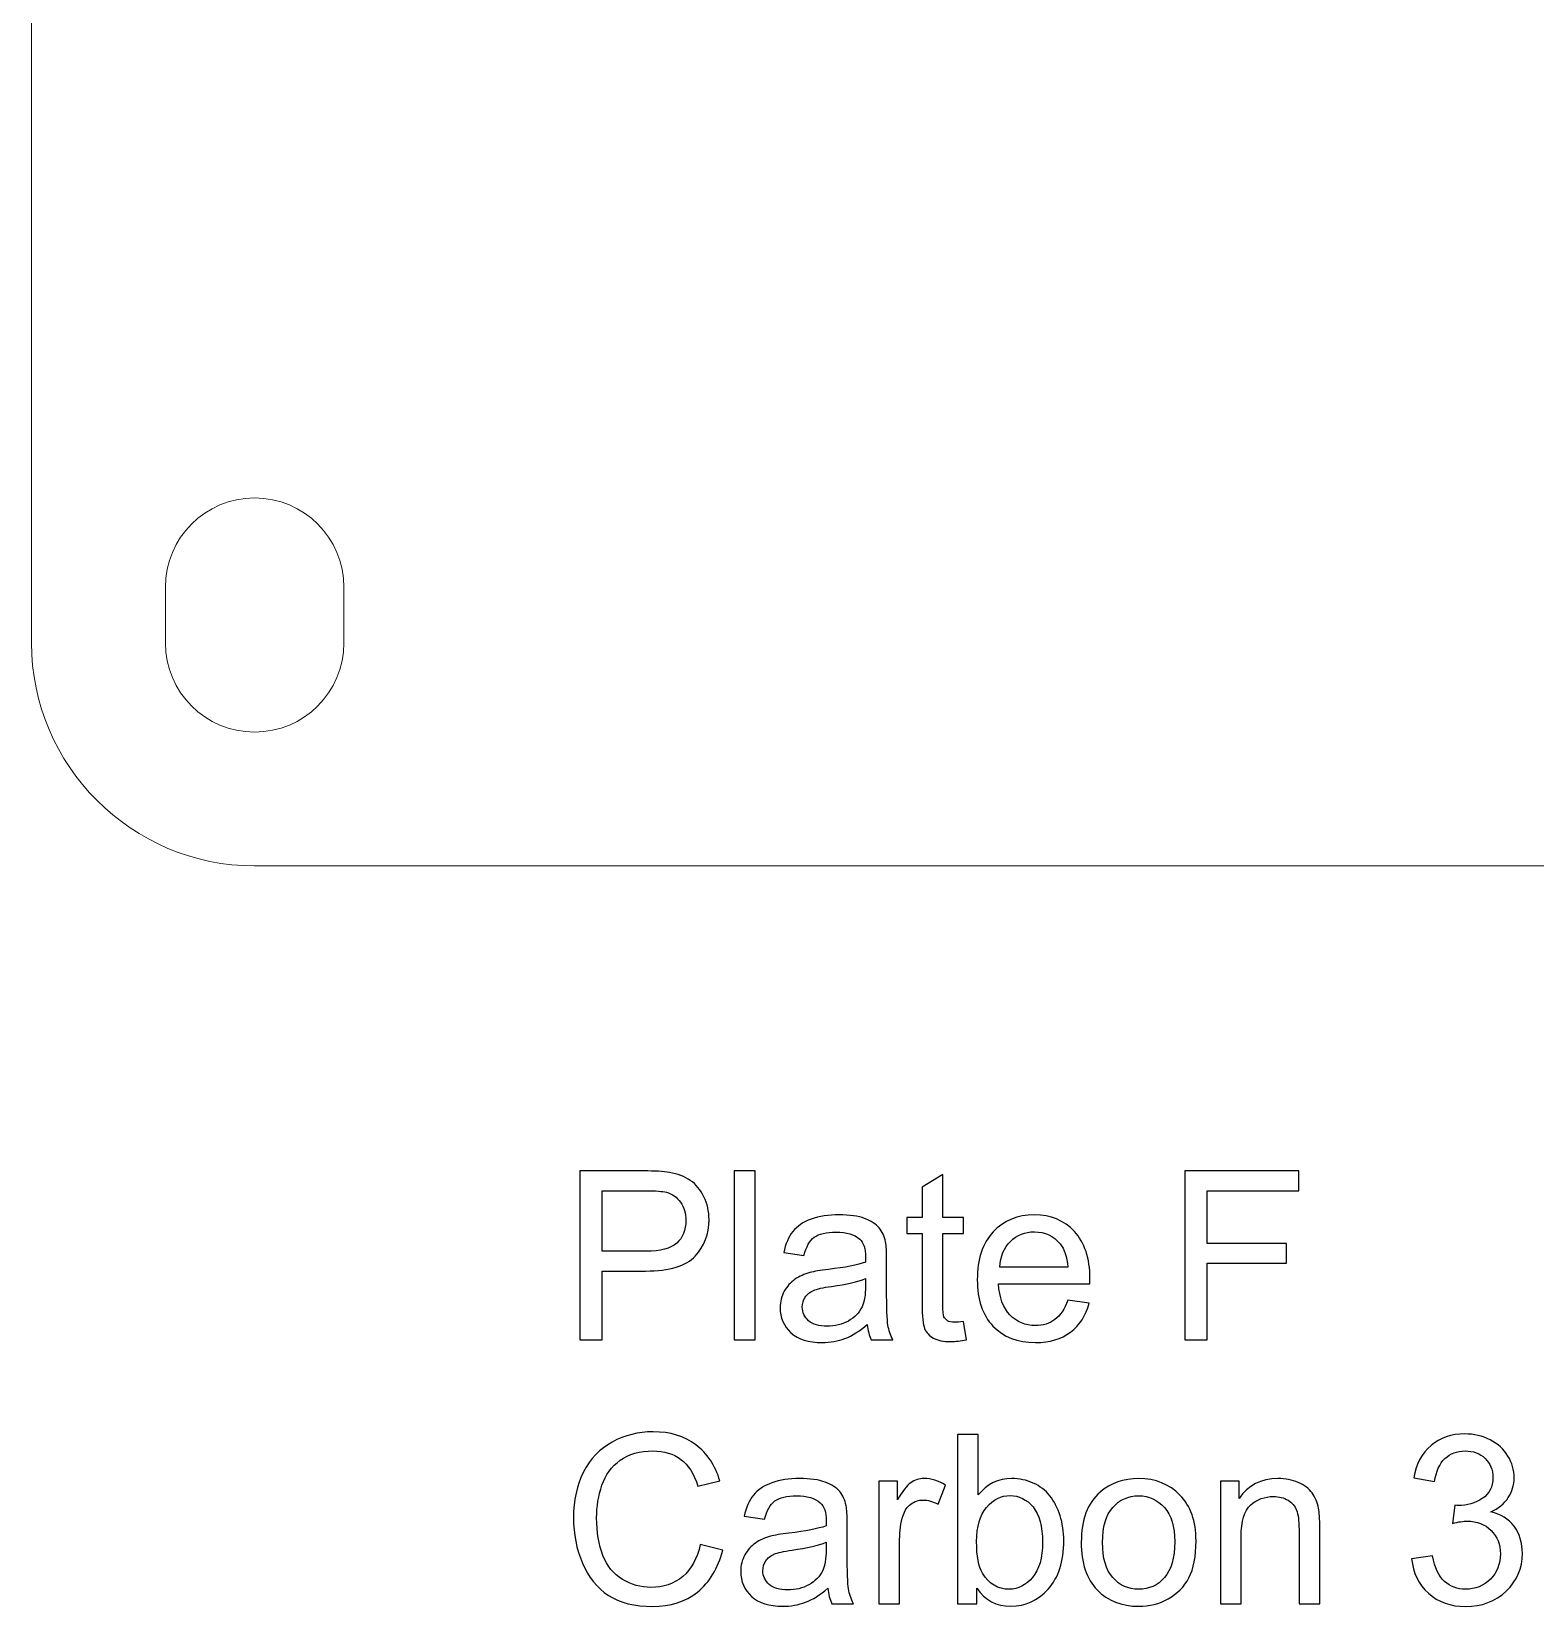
# Model space of a CAD drawing. Header units: millimetres. Extents: x -182 to 182, y -145 to 145.
# Drawn here: x -70.56 to -43.59, y 87.84 to 116.09 of the extents above; entities that cross this region are included whole.
import ezdxf

# ---------------------------------------------------------------- set-up
doc = ezdxf.new("R2010")
doc.units = ezdxf.units.MM
doc.header["$MEASUREMENT"] = 0
doc.layers.add('layer 1', color=7, linetype='Continuous')

msp = doc.modelspace()

# ---------------------------------------------------------------- linework, layer by layer
at = {"layer": 'layer 1', "color": 7, "lineweight": 9}
for points, knots in [([(-66.5555, 145.1224), (-66.5555, 145.1224), (-18.5555, 145.1224), (-18.5555, 145.1224), (-18.5555, 145.1224), (-16.3555, 145.1224), (-14.5555, 143.3222), (-14.5555, 141.1224), (-14.5555, 141.1224), (-14.5555, 141.1224), (-14.5555, 105.1224), (-14.5555, 105.1224), (-14.5555, 105.1224), (-14.5555, 102.9226), (-16.3557, 101.1224), (-18.5555, 101.1224), (-18.5555, 101.1224), (-18.5555, 101.1224), (-66.5555, 101.1224), (-66.5555, 101.1224), (-66.5555, 101.1224), (-68.7553, 101.1224), (-70.5555, 102.9224), (-70.5555, 105.1224), (-70.5555, 105.1224), (-70.5555, 105.1224), (-70.5555, 141.1224), (-70.5555, 141.1224), (-70.5555, 141.1224), (-70.5555, 143.3224), (-68.7555, 145.1224), (-66.5555, 145.1224)], [0, 0, 0, 0, 0.1111111, 0.1111111, 0.1111111, 0.1111111, 0.2222222, 0.2222222, 0.2222222, 0.2222222, 0.3333333, 0.3333333, 0.3333333, 0.3333333, 0.4444444, 0.4444444, 0.4444444, 0.4444444, 0.5555556, 0.5555556, 0.5555556, 0.5555556, 0.6666667, 0.6666667, 0.6666667, 0.6666667, 0.7777778, 0.7777778, 0.7777778, 0.7777778, 1, 1, 1, 1]), ([(-66.5555, 107.7224), (-65.6719, 107.7224), (-64.9555, 107.006), (-64.9555, 106.1224), (-64.9555, 106.1224), (-64.9555, 106.1224), (-64.9555, 106.1142), (-64.9555, 106.1142), (-64.9555, 106.1142), (-64.9555, 106.1142), (-64.9555, 105.1306), (-64.9555, 105.1306), (-64.9555, 105.1306), (-64.9555, 105.1306), (-64.9555, 105.1224), (-64.9555, 105.1224), (-64.9555, 105.1224), (-64.9555, 104.2388), (-65.6719, 103.5224), (-66.5555, 103.5224), (-66.5555, 103.5224), (-67.4391, 103.5224), (-68.1555, 104.2388), (-68.1555, 105.1224), (-68.1555, 105.1224), (-68.1555, 105.1224), (-68.1555, 105.1306), (-68.1555, 105.1306), (-68.1555, 105.1306), (-68.1555, 105.1306), (-68.1555, 106.1142), (-68.1555, 106.1142), (-68.1555, 106.1142), (-68.1555, 106.1142), (-68.1555, 106.1224), (-68.1555, 106.1224), (-68.1555, 106.1224), (-68.1555, 107.006), (-67.4391, 107.7224), (-66.5555, 107.7224)], [0, 0, 0, 0, 0.0909091, 0.0909091, 0.0909091, 0.0909091, 0.1818182, 0.1818182, 0.1818182, 0.1818182, 0.2727273, 0.2727273, 0.2727273, 0.2727273, 0.3636364, 0.3636364, 0.3636364, 0.3636364, 0.4545455, 0.4545455, 0.4545455, 0.4545455, 0.5454545, 0.5454545, 0.5454545, 0.5454545, 0.6363636, 0.6363636, 0.6363636, 0.6363636, 0.7272727, 0.7272727, 0.7272727, 0.7272727, 0.8181818, 0.8181818, 0.8181818, 0.8181818, 1, 1, 1, 1])]:
    msp.add_open_spline(points, degree=3, knots=knots, dxfattribs=at)
at = {"layer": 'layer 1', "color": 242}
for points, knots in [([(-60.7241, 92.6224), (-60.7241, 92.6224), (-60.7241, 95.6534), (-60.7241, 95.6534), (-60.7241, 95.6534), (-60.7241, 95.6534), (-59.5797, 95.6534), (-59.5797, 95.6534), (-59.5797, 95.6534), (-59.3787, 95.6534), (-59.2248, 95.6436), (-59.1183, 95.6245), (-59.1183, 95.6245), (-58.9694, 95.5998), (-58.8446, 95.5525), (-58.7437, 95.4834), (-58.7437, 95.4834), (-58.6428, 95.4136), (-58.5616, 95.3162), (-58.5002, 95.1913), (-58.5002, 95.1913), (-58.4389, 95.0664), (-58.4085, 94.9288), (-58.4085, 94.7786), (-58.4085, 94.7786), (-58.4085, 94.5217), (-58.4904, 94.3037), (-58.6548, 94.1259), (-58.6548, 94.1259), (-58.8184, 93.9474), (-59.1155, 93.8585), (-59.5445, 93.8585), (-59.5445, 93.8585), (-59.5445, 93.8585), (-60.322, 93.8585), (-60.322, 93.8585), (-60.322, 93.8585), (-60.322, 93.8585), (-60.322, 92.6224), (-60.322, 92.6224), (-60.322, 92.6224), (-60.322, 92.6224), (-60.7241, 92.6224), (-60.7241, 92.6224)], [0, 0, 0, 0, 0.0833333, 0.0833333, 0.0833333, 0.0833333, 0.1666667, 0.1666667, 0.1666667, 0.1666667, 0.25, 0.25, 0.25, 0.25, 0.3333333, 0.3333333, 0.3333333, 0.3333333, 0.4166667, 0.4166667, 0.4166667, 0.4166667, 0.5, 0.5, 0.5, 0.5, 0.5833333, 0.5833333, 0.5833333, 0.5833333, 0.6666667, 0.6666667, 0.6666667, 0.6666667, 0.75, 0.75, 0.75, 0.75, 0.8333333, 0.8333333, 0.8333333, 0.8333333, 1, 1, 1, 1]), ([(-57.9556, 92.6224), (-57.9556, 92.6224), (-57.9556, 95.6534), (-57.9556, 95.6534), (-57.9556, 95.6534), (-57.9556, 95.6534), (-57.583, 95.6534), (-57.583, 95.6534), (-57.583, 95.6534), (-57.583, 95.6534), (-57.583, 92.6224), (-57.583, 92.6224), (-57.583, 92.6224), (-57.583, 92.6224), (-57.9556, 92.6224), (-57.9556, 92.6224)], [0, 0, 0, 0, 0.2, 0.2, 0.2, 0.2, 0.4, 0.4, 0.4, 0.4, 0.6, 0.6, 0.6, 0.6, 1, 1, 1, 1]), ([(-53.8436, 92.9547), (-53.8436, 92.9547), (-53.7928, 92.6259), (-53.7928, 92.6259), (-53.7928, 92.6259), (-53.8973, 92.6041), (-53.9911, 92.5928), (-54.0729, 92.5928), (-54.0729, 92.5928), (-54.2077, 92.5928), (-54.3121, 92.6139), (-54.3869, 92.657), (-54.3869, 92.657), (-54.461, 92.7), (-54.5132, 92.7557), (-54.5435, 92.8256), (-54.5435, 92.8256), (-54.5739, 92.8954), (-54.5887, 93.0422), (-54.5887, 93.2659), (-54.5887, 93.2659), (-54.5887, 93.2659), (-54.5887, 94.5316), (-54.5887, 94.5316), (-54.5887, 94.5316), (-54.5887, 94.5316), (-54.8639, 94.5316), (-54.8639, 94.5316), (-54.8639, 94.5316), (-54.8639, 94.5316), (-54.8639, 94.8195), (-54.8639, 94.8195), (-54.8639, 94.8195), (-54.8639, 94.8195), (-54.5887, 94.8195), (-54.5887, 94.8195), (-54.5887, 94.8195), (-54.5887, 94.8195), (-54.5887, 95.3628), (-54.5887, 95.3628), (-54.5887, 95.3628), (-54.5887, 95.3628), (-54.2162, 95.5864), (-54.2162, 95.5864), (-54.2162, 95.5864), (-54.2162, 95.5864), (-54.2162, 94.8195), (-54.2162, 94.8195), (-54.2162, 94.8195), (-54.2162, 94.8195), (-53.8436, 94.8195), (-53.8436, 94.8195), (-53.8436, 94.8195), (-53.8436, 94.8195), (-53.8436, 94.5316), (-53.8436, 94.5316), (-53.8436, 94.5316), (-53.8436, 94.5316), (-54.2162, 94.5316), (-54.2162, 94.5316), (-54.2162, 94.5316), (-54.2162, 94.5316), (-54.2162, 93.2447), (-54.2162, 93.2447), (-54.2162, 93.2447), (-54.2162, 93.1382), (-54.2098, 93.0697), (-54.1964, 93.0394), (-54.1964, 93.0394), (-54.1837, 93.009), (-54.1626, 92.9851), (-54.1329, 92.9667), (-54.1329, 92.9667), (-54.1033, 92.9491), (-54.061, 92.9399), (-54.0059, 92.9399), (-54.0059, 92.9399), (-53.965, 92.9399), (-53.9107, 92.9448), (-53.8436, 92.9547)], [0, 0, 0, 0, 0.047619, 0.047619, 0.047619, 0.047619, 0.0952381, 0.0952381, 0.0952381, 0.0952381, 0.1428571, 0.1428571, 0.1428571, 0.1428571, 0.1904762, 0.1904762, 0.1904762, 0.1904762, 0.2380952, 0.2380952, 0.2380952, 0.2380952, 0.2857143, 0.2857143, 0.2857143, 0.2857143, 0.3333333, 0.3333333, 0.3333333, 0.3333333, 0.3809524, 0.3809524, 0.3809524, 0.3809524, 0.4285714, 0.4285714, 0.4285714, 0.4285714, 0.4761905, 0.4761905, 0.4761905, 0.4761905, 0.5238095, 0.5238095, 0.5238095, 0.5238095, 0.5714286, 0.5714286, 0.5714286, 0.5714286, 0.6190476, 0.6190476, 0.6190476, 0.6190476, 0.6666667, 0.6666667, 0.6666667, 0.6666667, 0.7142857, 0.7142857, 0.7142857, 0.7142857, 0.7619048, 0.7619048, 0.7619048, 0.7619048, 0.8095238, 0.8095238, 0.8095238, 0.8095238, 0.8571429, 0.8571429, 0.8571429, 0.8571429, 0.9047619, 0.9047619, 0.9047619, 0.9047619, 1, 1, 1, 1]), ([(-49.8777, 92.6224), (-49.8777, 92.6224), (-49.8777, 95.6534), (-49.8777, 95.6534), (-49.8777, 95.6534), (-49.8777, 95.6534), (-47.833, 95.6534), (-47.833, 95.6534), (-47.833, 95.6534), (-47.833, 95.6534), (-47.833, 95.2978), (-47.833, 95.2978), (-47.833, 95.2978), (-47.833, 95.2978), (-49.4755, 95.2978), (-49.4755, 95.2978), (-49.4755, 95.2978), (-49.4755, 95.2978), (-49.4755, 94.3538), (-49.4755, 94.3538), (-49.4755, 94.3538), (-49.4755, 94.3538), (-48.0531, 94.3538), (-48.0531, 94.3538), (-48.0531, 94.3538), (-48.0531, 94.3538), (-48.0531, 93.9982), (-48.0531, 93.9982), (-48.0531, 93.9982), (-48.0531, 93.9982), (-49.4755, 93.9982), (-49.4755, 93.9982), (-49.4755, 93.9982), (-49.4755, 93.9982), (-49.4755, 92.6224), (-49.4755, 92.6224), (-49.4755, 92.6224), (-49.4755, 92.6224), (-49.8777, 92.6224), (-49.8777, 92.6224)], [0, 0, 0, 0, 0.0909091, 0.0909091, 0.0909091, 0.0909091, 0.1818182, 0.1818182, 0.1818182, 0.1818182, 0.2727273, 0.2727273, 0.2727273, 0.2727273, 0.3636364, 0.3636364, 0.3636364, 0.3636364, 0.4545455, 0.4545455, 0.4545455, 0.4545455, 0.5454545, 0.5454545, 0.5454545, 0.5454545, 0.6363636, 0.6363636, 0.6363636, 0.6363636, 0.7272727, 0.7272727, 0.7272727, 0.7272727, 0.8181818, 0.8181818, 0.8181818, 0.8181818, 1, 1, 1, 1]), ([(-60.322, 94.2141), (-60.322, 94.2141), (-59.5388, 94.2141), (-59.5388, 94.2141), (-59.5388, 94.2141), (-59.2792, 94.2141), (-59.0957, 94.2621), (-58.9864, 94.3588), (-58.9864, 94.3588), (-58.8777, 94.4554), (-58.8234, 94.5909), (-58.8234, 94.7666), (-58.8234, 94.7666), (-58.8234, 94.8929), (-58.8551, 95.0015), (-58.9193, 95.0918), (-58.9193, 95.0918), (-58.9835, 95.1821), (-59.0682, 95.2421), (-59.1726, 95.271), (-59.1726, 95.271), (-59.2404, 95.2887), (-59.3652, 95.2978), (-59.5466, 95.2978), (-59.5466, 95.2978), (-59.5466, 95.2978), (-60.322, 95.2978), (-60.322, 95.2978), (-60.322, 95.2978), (-60.322, 95.2978), (-60.322, 94.2141), (-60.322, 94.2141)], [0, 0, 0, 0, 0.1111111, 0.1111111, 0.1111111, 0.1111111, 0.2222222, 0.2222222, 0.2222222, 0.2222222, 0.3333333, 0.3333333, 0.3333333, 0.3333333, 0.4444444, 0.4444444, 0.4444444, 0.4444444, 0.5555556, 0.5555556, 0.5555556, 0.5555556, 0.6666667, 0.6666667, 0.6666667, 0.6666667, 0.7777778, 0.7777778, 0.7777778, 0.7777778, 1, 1, 1, 1]), ([(-55.5715, 92.8976), (-55.7098, 92.7797), (-55.8432, 92.6972), (-55.9709, 92.6485), (-55.9709, 92.6485), (-56.0986, 92.5998), (-56.2354, 92.5758), (-56.3822, 92.5758), (-56.3822, 92.5758), (-56.6235, 92.5758), (-56.809, 92.6344), (-56.9389, 92.7522), (-56.9389, 92.7522), (-57.0687, 92.8693), (-57.1336, 93.0196), (-57.1336, 93.2024), (-57.1336, 93.2024), (-57.1336, 93.3096), (-57.1089, 93.4077), (-57.0602, 93.4966), (-57.0602, 93.4966), (-57.0108, 93.5855), (-56.9466, 93.656), (-56.8676, 93.7097), (-56.8676, 93.7097), (-56.7879, 93.7633), (-56.699, 93.8042), (-56.5995, 93.8317), (-56.5995, 93.8317), (-56.5261, 93.8508), (-56.4154, 93.8691), (-56.2679, 93.8875), (-56.2679, 93.8875), (-55.9673, 93.9227), (-55.7451, 93.9658), (-55.6033, 94.0152), (-55.6033, 94.0152), (-55.6019, 94.066), (-55.6011, 94.0984), (-55.6011, 94.1118), (-55.6011, 94.1118), (-55.6011, 94.2628), (-55.6364, 94.3693), (-55.707, 94.4314), (-55.707, 94.4314), (-55.8022, 94.5154), (-55.944, 94.557), (-56.1317, 94.557), (-56.1317, 94.557), (-56.3074, 94.557), (-56.4372, 94.526), (-56.5205, 94.4646), (-56.5205, 94.4646), (-56.6044, 94.4032), (-56.6658, 94.2946), (-56.706, 94.1379), (-56.706, 94.1379), (-56.706, 94.1379), (-57.0701, 94.1887), (-57.0701, 94.1887), (-57.0701, 94.1887), (-57.0369, 94.3446), (-56.9826, 94.4709), (-56.9064, 94.5669), (-56.9064, 94.5669), (-56.8302, 94.6629), (-56.7201, 94.7362), (-56.5762, 94.7884), (-56.5762, 94.7884), (-56.433, 94.8399), (-56.2658, 94.866), (-56.0767, 94.866), (-56.0767, 94.866), (-55.889, 94.866), (-55.7359, 94.8442), (-55.6181, 94.7997), (-55.6181, 94.7997), (-55.501, 94.7553), (-55.4142, 94.7002), (-55.3591, 94.6332), (-55.3591, 94.6332), (-55.3041, 94.5662), (-55.2653, 94.4815), (-55.2427, 94.3792), (-55.2427, 94.3792), (-55.2307, 94.3157), (-55.2244, 94.2014), (-55.2244, 94.037), (-55.2244, 94.037), (-55.2244, 94.037), (-55.2244, 93.5431), (-55.2244, 93.5431), (-55.2244, 93.5431), (-55.2244, 93.1981), (-55.2166, 92.9801), (-55.2011, 92.8877), (-55.2011, 92.8877), (-55.1863, 92.7953), (-55.1552, 92.7071), (-55.1101, 92.6224), (-55.1101, 92.6224), (-55.1101, 92.6224), (-55.4995, 92.6224), (-55.4995, 92.6224), (-55.4995, 92.6224), (-55.5369, 92.7007), (-55.5609, 92.7924), (-55.5715, 92.8976)], [0, 0, 0, 0, 0.0357143, 0.0357143, 0.0357143, 0.0357143, 0.0714286, 0.0714286, 0.0714286, 0.0714286, 0.1071429, 0.1071429, 0.1071429, 0.1071429, 0.1428571, 0.1428571, 0.1428571, 0.1428571, 0.1785714, 0.1785714, 0.1785714, 0.1785714, 0.2142857, 0.2142857, 0.2142857, 0.2142857, 0.25, 0.25, 0.25, 0.25, 0.2857143, 0.2857143, 0.2857143, 0.2857143, 0.3214286, 0.3214286, 0.3214286, 0.3214286, 0.3571429, 0.3571429, 0.3571429, 0.3571429, 0.3928571, 0.3928571, 0.3928571, 0.3928571, 0.4285714, 0.4285714, 0.4285714, 0.4285714, 0.4642857, 0.4642857, 0.4642857, 0.4642857, 0.5, 0.5, 0.5, 0.5, 0.5357143, 0.5357143, 0.5357143, 0.5357143, 0.5714286, 0.5714286, 0.5714286, 0.5714286, 0.6071429, 0.6071429, 0.6071429, 0.6071429, 0.6428571, 0.6428571, 0.6428571, 0.6428571, 0.6785714, 0.6785714, 0.6785714, 0.6785714, 0.7142857, 0.7142857, 0.7142857, 0.7142857, 0.75, 0.75, 0.75, 0.75, 0.7857143, 0.7857143, 0.7857143, 0.7857143, 0.8214286, 0.8214286, 0.8214286, 0.8214286, 0.8571429, 0.8571429, 0.8571429, 0.8571429, 0.8928571, 0.8928571, 0.8928571, 0.8928571, 0.9285714, 0.9285714, 0.9285714, 0.9285714, 1, 1, 1, 1]), ([(-51.9774, 93.3336), (-51.9774, 93.3336), (-51.5922, 93.2828), (-51.5922, 93.2828), (-51.5922, 93.2828), (-51.6522, 93.0591), (-51.7643, 92.8849), (-51.928, 92.7614), (-51.928, 92.7614), (-52.0917, 92.6379), (-52.3006, 92.5758), (-52.5553, 92.5758), (-52.5553, 92.5758), (-52.8756, 92.5758), (-53.1296, 92.6746), (-53.3173, 92.8722), (-53.3173, 92.8722), (-53.5049, 93.069), (-53.5988, 93.3463), (-53.5988, 93.7026), (-53.5988, 93.7026), (-53.5988, 94.0709), (-53.5042, 94.3573), (-53.3144, 94.5605), (-53.3144, 94.5605), (-53.1246, 94.7644), (-52.8784, 94.866), (-52.5757, 94.866), (-52.5757, 94.866), (-52.2829, 94.866), (-52.0437, 94.7666), (-51.8582, 94.5669), (-51.8582, 94.5669), (-51.6726, 94.3672), (-51.5795, 94.0864), (-51.5795, 93.7245), (-51.5795, 93.7245), (-51.5795, 93.7026), (-51.5802, 93.6694), (-51.5816, 93.6257), (-51.5816, 93.6257), (-51.5816, 93.6257), (-53.2178, 93.6257), (-53.2178, 93.6257), (-53.2178, 93.6257), (-53.2037, 93.3851), (-53.1359, 93.2002), (-53.0132, 93.0725), (-53.0132, 93.0725), (-52.8911, 92.9448), (-52.738, 92.8806), (-52.5553, 92.8806), (-52.5553, 92.8806), (-52.4191, 92.8806), (-52.3027, 92.9166), (-52.2067, 92.9886), (-52.2067, 92.9886), (-52.1101, 93.0605), (-52.0339, 93.1756), (-51.9774, 93.3336)], [0, 0, 0, 0, 0.0625, 0.0625, 0.0625, 0.0625, 0.125, 0.125, 0.125, 0.125, 0.1875, 0.1875, 0.1875, 0.1875, 0.25, 0.25, 0.25, 0.25, 0.3125, 0.3125, 0.3125, 0.3125, 0.375, 0.375, 0.375, 0.375, 0.4375, 0.4375, 0.4375, 0.4375, 0.5, 0.5, 0.5, 0.5, 0.5625, 0.5625, 0.5625, 0.5625, 0.625, 0.625, 0.625, 0.625, 0.6875, 0.6875, 0.6875, 0.6875, 0.75, 0.75, 0.75, 0.75, 0.8125, 0.8125, 0.8125, 0.8125, 0.875, 0.875, 0.875, 0.875, 1, 1, 1, 1]), ([(-53.1966, 93.9305), (-53.1966, 93.9305), (-51.9732, 93.9305), (-51.9732, 93.9305), (-51.9732, 93.9305), (-51.9894, 94.1153), (-52.0367, 94.2536), (-52.1136, 94.3461), (-52.1136, 94.3461), (-52.2314, 94.4893), (-52.3852, 94.5613), (-52.5736, 94.5613), (-52.5736, 94.5613), (-52.7443, 94.5613), (-52.8876, 94.5041), (-53.004, 94.3898), (-53.004, 94.3898), (-53.1197, 94.2755), (-53.1839, 94.1224), (-53.1966, 93.9305)], [0, 0, 0, 0, 0.1666667, 0.1666667, 0.1666667, 0.1666667, 0.3333333, 0.3333333, 0.3333333, 0.3333333, 0.5, 0.5, 0.5, 0.5, 0.6666667, 0.6666667, 0.6666667, 0.6666667, 1, 1, 1, 1]), ([(-55.6011, 93.7231), (-55.7366, 93.668), (-55.9398, 93.6215), (-56.2107, 93.5834), (-56.2107, 93.5834), (-56.3646, 93.5615), (-56.4732, 93.5368), (-56.5367, 93.5093), (-56.5367, 93.5093), (-56.6002, 93.4818), (-56.6489, 93.4415), (-56.6835, 93.3893), (-56.6835, 93.3893), (-56.718, 93.3364), (-56.7357, 93.2779), (-56.7357, 93.2129), (-56.7357, 93.2129), (-56.7357, 93.1149), (-56.6983, 93.0323), (-56.6228, 92.9667), (-56.6228, 92.9667), (-56.5473, 92.9011), (-56.4372, 92.8679), (-56.2926, 92.8679), (-56.2926, 92.8679), (-56.1494, 92.8679), (-56.0217, 92.899), (-55.9095, 92.9618), (-55.9095, 92.9618), (-55.798, 93.0239), (-55.7154, 93.1092), (-55.6632, 93.2172), (-55.6632, 93.2172), (-55.623, 93.3011), (-55.6033, 93.4246), (-55.6033, 93.5876), (-55.6033, 93.5876), (-55.6033, 93.5876), (-55.6011, 93.7231), (-55.6011, 93.7231)], [0, 0, 0, 0, 0.0909091, 0.0909091, 0.0909091, 0.0909091, 0.1818182, 0.1818182, 0.1818182, 0.1818182, 0.2727273, 0.2727273, 0.2727273, 0.2727273, 0.3636364, 0.3636364, 0.3636364, 0.3636364, 0.4545455, 0.4545455, 0.4545455, 0.4545455, 0.5454545, 0.5454545, 0.5454545, 0.5454545, 0.6363636, 0.6363636, 0.6363636, 0.6363636, 0.7272727, 0.7272727, 0.7272727, 0.7272727, 0.8181818, 0.8181818, 0.8181818, 0.8181818, 1, 1, 1, 1]), ([(-58.5652, 88.9564), (-58.5652, 88.9564), (-58.163, 88.8548), (-58.163, 88.8548), (-58.163, 88.8548), (-58.2469, 88.5253), (-58.3979, 88.2748), (-58.616, 88.1019), (-58.616, 88.1019), (-58.834, 87.9291), (-59.1007, 87.8423), (-59.416, 87.8423), (-59.416, 87.8423), (-59.742, 87.8423), (-60.0073, 87.9086), (-60.2119, 88.042), (-60.2119, 88.042), (-60.4165, 88.1746), (-60.5717, 88.3672), (-60.6783, 88.6191), (-60.6783, 88.6191), (-60.7848, 88.8717), (-60.8384, 89.1419), (-60.8384, 89.4312), (-60.8384, 89.4312), (-60.8384, 89.7466), (-60.7785, 90.0217), (-60.6578, 90.2567), (-60.6578, 90.2567), (-60.5372, 90.4916), (-60.3657, 90.6701), (-60.1435, 90.7922), (-60.1435, 90.7922), (-59.9212, 90.9143), (-59.6764, 90.9749), (-59.4097, 90.9749), (-59.4097, 90.9749), (-59.1063, 90.9749), (-58.8516, 90.898), (-58.6456, 90.7435), (-58.6456, 90.7435), (-58.4389, 90.589), (-58.2949, 90.3724), (-58.2138, 90.093), (-58.2138, 90.093), (-58.2138, 90.093), (-58.6075, 89.9999), (-58.6075, 89.9999), (-58.6075, 89.9999), (-58.6773, 90.22), (-58.7796, 90.3809), (-58.913, 90.4811), (-58.913, 90.4811), (-59.0463, 90.582), (-59.2143, 90.632), (-59.4168, 90.632), (-59.4168, 90.632), (-59.6489, 90.632), (-59.8436, 90.5763), (-59.9995, 90.4648), (-59.9995, 90.4648), (-60.1555, 90.3534), (-60.2655, 90.2031), (-60.3283, 90.0154), (-60.3283, 90.0154), (-60.3918, 89.827), (-60.4236, 89.633), (-60.4236, 89.4333), (-60.4236, 89.4333), (-60.4236, 89.1758), (-60.3862, 88.9507), (-60.3114, 88.7588), (-60.3114, 88.7588), (-60.2366, 88.5662), (-60.1202, 88.423), (-59.9621, 88.3277), (-59.9621, 88.3277), (-59.8041, 88.2325), (-59.6334, 88.1852), (-59.4492, 88.1852), (-59.4492, 88.1852), (-59.2248, 88.1852), (-59.0358, 88.2501), (-58.8805, 88.3792), (-58.8805, 88.3792), (-58.7253, 88.509), (-58.6202, 88.701), (-58.5652, 88.9564)], [0, 0, 0, 0, 0.0434783, 0.0434783, 0.0434783, 0.0434783, 0.0869565, 0.0869565, 0.0869565, 0.0869565, 0.1304348, 0.1304348, 0.1304348, 0.1304348, 0.173913, 0.173913, 0.173913, 0.173913, 0.2173913, 0.2173913, 0.2173913, 0.2173913, 0.2608696, 0.2608696, 0.2608696, 0.2608696, 0.3043478, 0.3043478, 0.3043478, 0.3043478, 0.3478261, 0.3478261, 0.3478261, 0.3478261, 0.3913043, 0.3913043, 0.3913043, 0.3913043, 0.4347826, 0.4347826, 0.4347826, 0.4347826, 0.4782609, 0.4782609, 0.4782609, 0.4782609, 0.5217391, 0.5217391, 0.5217391, 0.5217391, 0.5652174, 0.5652174, 0.5652174, 0.5652174, 0.6086957, 0.6086957, 0.6086957, 0.6086957, 0.6521739, 0.6521739, 0.6521739, 0.6521739, 0.6956522, 0.6956522, 0.6956522, 0.6956522, 0.7391304, 0.7391304, 0.7391304, 0.7391304, 0.7826087, 0.7826087, 0.7826087, 0.7826087, 0.826087, 0.826087, 0.826087, 0.826087, 0.8695652, 0.8695652, 0.8695652, 0.8695652, 0.9130435, 0.9130435, 0.9130435, 0.9130435, 1, 1, 1, 1]), ([(-53.6066, 87.8931), (-53.6066, 87.8931), (-53.9537, 87.8931), (-53.9537, 87.8931), (-53.9537, 87.8931), (-53.9537, 87.8931), (-53.9537, 90.9241), (-53.9537, 90.9241), (-53.9537, 90.9241), (-53.9537, 90.9241), (-53.5812, 90.9241), (-53.5812, 90.9241), (-53.5812, 90.9241), (-53.5812, 90.9241), (-53.5812, 89.8425), (-53.5812, 89.8425), (-53.5812, 89.8425), (-53.4239, 90.0387), (-53.2235, 90.1367), (-52.9794, 90.1367), (-52.9794, 90.1367), (-52.8446, 90.1367), (-52.7162, 90.1099), (-52.5956, 90.0556), (-52.5956, 90.0556), (-52.4749, 90.0013), (-52.3761, 89.9244), (-52.2978, 89.8263), (-52.2978, 89.8263), (-52.2202, 89.7275), (-52.1588, 89.609), (-52.1151, 89.47), (-52.1151, 89.47), (-52.0706, 89.3317), (-52.0488, 89.1828), (-52.0488, 89.0248), (-52.0488, 89.0248), (-52.0488, 88.6494), (-52.1419, 88.3588), (-52.3274, 88.1542), (-52.3274, 88.1542), (-52.5137, 87.9488), (-52.7367, 87.8465), (-52.997, 87.8465), (-52.997, 87.8465), (-53.2559, 87.8465), (-53.4591, 87.9545), (-53.6066, 88.1697), (-53.6066, 88.1697), (-53.6066, 88.1697), (-53.6066, 87.8931), (-53.6066, 87.8931)], [0, 0, 0, 0, 0.0714286, 0.0714286, 0.0714286, 0.0714286, 0.1428571, 0.1428571, 0.1428571, 0.1428571, 0.2142857, 0.2142857, 0.2142857, 0.2142857, 0.2857143, 0.2857143, 0.2857143, 0.2857143, 0.3571429, 0.3571429, 0.3571429, 0.3571429, 0.4285714, 0.4285714, 0.4285714, 0.4285714, 0.5, 0.5, 0.5, 0.5, 0.5714286, 0.5714286, 0.5714286, 0.5714286, 0.6428571, 0.6428571, 0.6428571, 0.6428571, 0.7142857, 0.7142857, 0.7142857, 0.7142857, 0.7857143, 0.7857143, 0.7857143, 0.7857143, 0.8571429, 0.8571429, 0.8571429, 0.8571429, 1, 1, 1, 1]), ([(-45.8117, 88.6974), (-45.8117, 88.6974), (-45.4392, 88.7482), (-45.4392, 88.7482), (-45.4392, 88.7482), (-45.3961, 88.5366), (-45.3242, 88.3842), (-45.2219, 88.291), (-45.2219, 88.291), (-45.1196, 88.1979), (-44.994, 88.1513), (-44.8451, 88.1513), (-44.8451, 88.1513), (-44.6687, 88.1513), (-44.5198, 88.212), (-44.3999, 88.3334), (-44.3999, 88.3334), (-44.28, 88.4547), (-44.22, 88.605), (-44.22, 88.7842), (-44.22, 88.7842), (-44.22, 88.955), (-44.2757, 89.0961), (-44.3879, 89.2075), (-44.3879, 89.2075), (-44.4994, 89.3183), (-44.6412, 89.374), (-44.8141, 89.374), (-44.8141, 89.374), (-44.8846, 89.374), (-44.9721, 89.3599), (-45.0772, 89.3324), (-45.0772, 89.3324), (-45.0772, 89.3324), (-45.0356, 89.6584), (-45.0356, 89.6584), (-45.0356, 89.6584), (-45.0109, 89.6556), (-44.9904, 89.6542), (-44.9756, 89.6542), (-44.9756, 89.6542), (-44.8162, 89.6542), (-44.6736, 89.6958), (-44.5459, 89.7783), (-44.5459, 89.7783), (-44.4189, 89.8609), (-44.3554, 89.9879), (-44.3554, 90.1593), (-44.3554, 90.1593), (-44.3554, 90.2955), (-44.402, 90.4084), (-44.4944, 90.498), (-44.4944, 90.498), (-44.5869, 90.5876), (-44.7061, 90.632), (-44.8522, 90.632), (-44.8522, 90.632), (-44.9975, 90.632), (-45.1181, 90.5862), (-45.2148, 90.4945), (-45.2148, 90.4945), (-45.3115, 90.4027), (-45.3736, 90.2652), (-45.4011, 90.0817), (-45.4011, 90.0817), (-45.4011, 90.0817), (-45.7736, 90.1494), (-45.7736, 90.1494), (-45.7736, 90.1494), (-45.7277, 90.3992), (-45.6247, 90.5932), (-45.4632, 90.7308), (-45.4632, 90.7308), (-45.3023, 90.8684), (-45.1012, 90.9368), (-44.8613, 90.9368), (-44.8613, 90.9368), (-44.6962, 90.9368), (-44.5438, 90.9016), (-44.4048, 90.8303), (-44.4048, 90.8303), (-44.2651, 90.7597), (-44.1586, 90.6631), (-44.0852, 90.541), (-44.0852, 90.541), (-44.0111, 90.4183), (-43.9744, 90.2884), (-43.9744, 90.1509), (-43.9744, 90.1509), (-43.9744, 90.0203), (-44.0097, 89.9018), (-44.0796, 89.7946), (-44.0796, 89.7946), (-44.1501, 89.6873), (-44.2546, 89.6019), (-44.3921, 89.5384), (-44.3921, 89.5384), (-44.2129, 89.4975), (-44.0739, 89.4114), (-43.9744, 89.2809), (-43.9744, 89.2809), (-43.8757, 89.1511), (-43.8263, 88.9874), (-43.8263, 88.792), (-43.8263, 88.792), (-43.8263, 88.5274), (-43.9229, 88.3023), (-44.1156, 88.1182), (-44.1156, 88.1182), (-44.3089, 87.934), (-44.553, 87.8423), (-44.8479, 87.8423), (-44.8479, 87.8423), (-45.1139, 87.8423), (-45.3347, 87.922), (-45.5104, 88.0808), (-45.5104, 88.0808), (-45.6868, 88.2395), (-45.787, 88.4448), (-45.8117, 88.6974)], [0, 0, 0, 0, 0.0322581, 0.0322581, 0.0322581, 0.0322581, 0.0645161, 0.0645161, 0.0645161, 0.0645161, 0.0967742, 0.0967742, 0.0967742, 0.0967742, 0.1290323, 0.1290323, 0.1290323, 0.1290323, 0.1612903, 0.1612903, 0.1612903, 0.1612903, 0.1935484, 0.1935484, 0.1935484, 0.1935484, 0.2258065, 0.2258065, 0.2258065, 0.2258065, 0.2580645, 0.2580645, 0.2580645, 0.2580645, 0.2903226, 0.2903226, 0.2903226, 0.2903226, 0.3225806, 0.3225806, 0.3225806, 0.3225806, 0.3548387, 0.3548387, 0.3548387, 0.3548387, 0.3870968, 0.3870968, 0.3870968, 0.3870968, 0.4193548, 0.4193548, 0.4193548, 0.4193548, 0.4516129, 0.4516129, 0.4516129, 0.4516129, 0.483871, 0.483871, 0.483871, 0.483871, 0.516129, 0.516129, 0.516129, 0.516129, 0.5483871, 0.5483871, 0.5483871, 0.5483871, 0.5806452, 0.5806452, 0.5806452, 0.5806452, 0.6129032, 0.6129032, 0.6129032, 0.6129032, 0.6451613, 0.6451613, 0.6451613, 0.6451613, 0.6774194, 0.6774194, 0.6774194, 0.6774194, 0.7096774, 0.7096774, 0.7096774, 0.7096774, 0.7419355, 0.7419355, 0.7419355, 0.7419355, 0.7741935, 0.7741935, 0.7741935, 0.7741935, 0.8064516, 0.8064516, 0.8064516, 0.8064516, 0.8387097, 0.8387097, 0.8387097, 0.8387097, 0.8709677, 0.8709677, 0.8709677, 0.8709677, 0.9032258, 0.9032258, 0.9032258, 0.9032258, 0.9354839, 0.9354839, 0.9354839, 0.9354839, 1, 1, 1, 1]), ([(-56.2785, 88.1683), (-56.4168, 88.0504), (-56.5502, 87.9679), (-56.6779, 87.9192), (-56.6779, 87.9192), (-56.8056, 87.8705), (-56.9424, 87.8465), (-57.0892, 87.8465), (-57.0892, 87.8465), (-57.3305, 87.8465), (-57.516, 87.9051), (-57.6459, 88.0229), (-57.6459, 88.0229), (-57.7757, 88.14), (-57.8406, 88.2903), (-57.8406, 88.4731), (-57.8406, 88.4731), (-57.8406, 88.5803), (-57.8159, 88.6784), (-57.7672, 88.7673), (-57.7672, 88.7673), (-57.7178, 88.8562), (-57.6536, 88.9267), (-57.5746, 88.9804), (-57.5746, 88.9804), (-57.4949, 89.034), (-57.406, 89.0749), (-57.3065, 89.1024), (-57.3065, 89.1024), (-57.2331, 89.1215), (-57.1224, 89.1398), (-56.9749, 89.1582), (-56.9749, 89.1582), (-56.6743, 89.1934), (-56.4521, 89.2365), (-56.3103, 89.2859), (-56.3103, 89.2859), (-56.3089, 89.3367), (-56.3081, 89.3691), (-56.3081, 89.3825), (-56.3081, 89.3825), (-56.3081, 89.5335), (-56.3434, 89.64), (-56.414, 89.7021), (-56.414, 89.7021), (-56.5092, 89.7861), (-56.651, 89.8277), (-56.8387, 89.8277), (-56.8387, 89.8277), (-57.0144, 89.8277), (-57.1442, 89.7967), (-57.2275, 89.7353), (-57.2275, 89.7353), (-57.3114, 89.6739), (-57.3728, 89.5653), (-57.413, 89.4086), (-57.413, 89.4086), (-57.413, 89.4086), (-57.7771, 89.4594), (-57.7771, 89.4594), (-57.7771, 89.4594), (-57.7439, 89.6153), (-57.6896, 89.7416), (-57.6134, 89.8376), (-57.6134, 89.8376), (-57.5372, 89.9336), (-57.4271, 90.0069), (-57.2832, 90.0591), (-57.2832, 90.0591), (-57.14, 90.1106), (-56.9728, 90.1367), (-56.7837, 90.1367), (-56.7837, 90.1367), (-56.596, 90.1367), (-56.4429, 90.1149), (-56.3251, 90.0704), (-56.3251, 90.0704), (-56.208, 90.026), (-56.1212, 89.9709), (-56.0661, 89.9039), (-56.0661, 89.9039), (-56.0111, 89.8369), (-55.9723, 89.7522), (-55.9497, 89.6499), (-55.9497, 89.6499), (-55.9377, 89.5864), (-55.9314, 89.4721), (-55.9314, 89.3077), (-55.9314, 89.3077), (-55.9314, 89.3077), (-55.9314, 88.8138), (-55.9314, 88.8138), (-55.9314, 88.8138), (-55.9314, 88.4688), (-55.9236, 88.2508), (-55.9081, 88.1584), (-55.9081, 88.1584), (-55.8933, 88.066), (-55.8622, 87.9778), (-55.8171, 87.8931), (-55.8171, 87.8931), (-55.8171, 87.8931), (-56.2065, 87.8931), (-56.2065, 87.8931), (-56.2065, 87.8931), (-56.2439, 87.9714), (-56.2679, 88.0631), (-56.2785, 88.1683)], [0, 0, 0, 0, 0.0357143, 0.0357143, 0.0357143, 0.0357143, 0.0714286, 0.0714286, 0.0714286, 0.0714286, 0.1071429, 0.1071429, 0.1071429, 0.1071429, 0.1428571, 0.1428571, 0.1428571, 0.1428571, 0.1785714, 0.1785714, 0.1785714, 0.1785714, 0.2142857, 0.2142857, 0.2142857, 0.2142857, 0.25, 0.25, 0.25, 0.25, 0.2857143, 0.2857143, 0.2857143, 0.2857143, 0.3214286, 0.3214286, 0.3214286, 0.3214286, 0.3571429, 0.3571429, 0.3571429, 0.3571429, 0.3928571, 0.3928571, 0.3928571, 0.3928571, 0.4285714, 0.4285714, 0.4285714, 0.4285714, 0.4642857, 0.4642857, 0.4642857, 0.4642857, 0.5, 0.5, 0.5, 0.5, 0.5357143, 0.5357143, 0.5357143, 0.5357143, 0.5714286, 0.5714286, 0.5714286, 0.5714286, 0.6071429, 0.6071429, 0.6071429, 0.6071429, 0.6428571, 0.6428571, 0.6428571, 0.6428571, 0.6785714, 0.6785714, 0.6785714, 0.6785714, 0.7142857, 0.7142857, 0.7142857, 0.7142857, 0.75, 0.75, 0.75, 0.75, 0.7857143, 0.7857143, 0.7857143, 0.7857143, 0.8214286, 0.8214286, 0.8214286, 0.8214286, 0.8571429, 0.8571429, 0.8571429, 0.8571429, 0.8928571, 0.8928571, 0.8928571, 0.8928571, 0.9285714, 0.9285714, 0.9285714, 0.9285714, 1, 1, 1, 1]), ([(-55.3634, 87.8931), (-55.3634, 87.8931), (-55.3634, 90.0902), (-55.3634, 90.0902), (-55.3634, 90.0902), (-55.3634, 90.0902), (-55.029, 90.0902), (-55.029, 90.0902), (-55.029, 90.0902), (-55.029, 90.0902), (-55.029, 89.7536), (-55.029, 89.7536), (-55.029, 89.7536), (-54.9436, 89.9096), (-54.8646, 90.0126), (-54.7919, 90.062), (-54.7919, 90.062), (-54.7193, 90.1121), (-54.6395, 90.1367), (-54.5528, 90.1367), (-54.5528, 90.1367), (-54.4272, 90.1367), (-54.2995, 90.0972), (-54.1696, 90.0189), (-54.1696, 90.0189), (-54.1696, 90.0189), (-54.3023, 89.6753), (-54.3023, 89.6753), (-54.3023, 89.6753), (-54.3926, 89.7261), (-54.4829, 89.7515), (-54.5732, 89.7515), (-54.5732, 89.7515), (-54.6544, 89.7515), (-54.727, 89.7268), (-54.7912, 89.6781), (-54.7912, 89.6781), (-54.8554, 89.6295), (-54.9013, 89.5617), (-54.9288, 89.4749), (-54.9288, 89.4749), (-54.9704, 89.343), (-54.9909, 89.1984), (-54.9909, 89.041), (-54.9909, 89.041), (-54.9909, 89.041), (-54.9909, 87.8931), (-54.9909, 87.8931), (-54.9909, 87.8931), (-54.9909, 87.8931), (-55.3634, 87.8931), (-55.3634, 87.8931)], [0, 0, 0, 0, 0.0714286, 0.0714286, 0.0714286, 0.0714286, 0.1428571, 0.1428571, 0.1428571, 0.1428571, 0.2142857, 0.2142857, 0.2142857, 0.2142857, 0.2857143, 0.2857143, 0.2857143, 0.2857143, 0.3571429, 0.3571429, 0.3571429, 0.3571429, 0.4285714, 0.4285714, 0.4285714, 0.4285714, 0.5, 0.5, 0.5, 0.5, 0.5714286, 0.5714286, 0.5714286, 0.5714286, 0.6428571, 0.6428571, 0.6428571, 0.6428571, 0.7142857, 0.7142857, 0.7142857, 0.7142857, 0.7857143, 0.7857143, 0.7857143, 0.7857143, 0.8571429, 0.8571429, 0.8571429, 0.8571429, 1, 1, 1, 1]), ([(-51.7348, 88.9916), (-51.7348, 89.3973), (-51.6219, 89.6979), (-51.3954, 89.8933), (-51.3954, 89.8933), (-51.207, 90.0556), (-50.9763, 90.1367), (-50.7047, 90.1367), (-50.7047, 90.1367), (-50.4034, 90.1367), (-50.1565, 90.038), (-49.9646, 89.8404), (-49.9646, 89.8404), (-49.7734, 89.6436), (-49.6774, 89.3705), (-49.6774, 89.0227), (-49.6774, 89.0227), (-49.6774, 88.7405), (-49.7198, 88.5189), (-49.8044, 88.3574), (-49.8044, 88.3574), (-49.8891, 88.1958), (-50.0126, 88.0702), (-50.1748, 87.9806), (-50.1748, 87.9806), (-50.3364, 87.891), (-50.5135, 87.8465), (-50.7047, 87.8465), (-50.7047, 87.8465), (-51.0123, 87.8465), (-51.2607, 87.9446), (-51.4505, 88.1415), (-51.4505, 88.1415), (-51.6403, 88.3383), (-51.7348, 88.6219), (-51.7348, 88.9916)], [0, 0, 0, 0, 0.1, 0.1, 0.1, 0.1, 0.2, 0.2, 0.2, 0.2, 0.3, 0.3, 0.3, 0.3, 0.4, 0.4, 0.4, 0.4, 0.5, 0.5, 0.5, 0.5, 0.6, 0.6, 0.6, 0.6, 0.7, 0.7, 0.7, 0.7, 0.8, 0.8, 0.8, 0.8, 1, 1, 1, 1]), ([(-49.2407, 87.8931), (-49.2407, 87.8931), (-49.2407, 90.0902), (-49.2407, 90.0902), (-49.2407, 90.0902), (-49.2407, 90.0902), (-48.9063, 90.0902), (-48.9063, 90.0902), (-48.9063, 90.0902), (-48.9063, 90.0902), (-48.9063, 89.7783), (-48.9063, 89.7783), (-48.9063, 89.7783), (-48.7454, 90.0175), (-48.5126, 90.1367), (-48.2085, 90.1367), (-48.2085, 90.1367), (-48.0758, 90.1367), (-47.9545, 90.1128), (-47.8437, 90.0655), (-47.8437, 90.0655), (-47.7329, 90.0182), (-47.6497, 89.9554), (-47.5947, 89.8785), (-47.5947, 89.8785), (-47.5396, 89.8016), (-47.5008, 89.7099), (-47.4789, 89.6041), (-47.4789, 89.6041), (-47.4655, 89.5349), (-47.4585, 89.4143), (-47.4585, 89.2421), (-47.4585, 89.2421), (-47.4585, 89.2421), (-47.4585, 87.8931), (-47.4585, 87.8931), (-47.4585, 87.8931), (-47.4585, 87.8931), (-47.831, 87.8931), (-47.831, 87.8931), (-47.831, 87.8931), (-47.831, 87.8931), (-47.831, 89.228), (-47.831, 89.228), (-47.831, 89.228), (-47.831, 89.3797), (-47.8451, 89.4933), (-47.8741, 89.5681), (-47.8741, 89.5681), (-47.903, 89.6429), (-47.9545, 89.7028), (-48.0279, 89.748), (-48.0279, 89.748), (-48.1012, 89.7924), (-48.188, 89.815), (-48.2868, 89.815), (-48.2868, 89.815), (-48.4448, 89.815), (-48.581, 89.7649), (-48.696, 89.664), (-48.696, 89.664), (-48.811, 89.5638), (-48.8682, 89.3726), (-48.8682, 89.0918), (-48.8682, 89.0918), (-48.8682, 89.0918), (-48.8682, 87.8931), (-48.8682, 87.8931), (-48.8682, 87.8931), (-48.8682, 87.8931), (-49.2407, 87.8931), (-49.2407, 87.8931)], [0, 0, 0, 0, 0.0526316, 0.0526316, 0.0526316, 0.0526316, 0.1052632, 0.1052632, 0.1052632, 0.1052632, 0.1578947, 0.1578947, 0.1578947, 0.1578947, 0.2105263, 0.2105263, 0.2105263, 0.2105263, 0.2631579, 0.2631579, 0.2631579, 0.2631579, 0.3157895, 0.3157895, 0.3157895, 0.3157895, 0.3684211, 0.3684211, 0.3684211, 0.3684211, 0.4210526, 0.4210526, 0.4210526, 0.4210526, 0.4736842, 0.4736842, 0.4736842, 0.4736842, 0.5263158, 0.5263158, 0.5263158, 0.5263158, 0.5789474, 0.5789474, 0.5789474, 0.5789474, 0.6315789, 0.6315789, 0.6315789, 0.6315789, 0.6842105, 0.6842105, 0.6842105, 0.6842105, 0.7368421, 0.7368421, 0.7368421, 0.7368421, 0.7894737, 0.7894737, 0.7894737, 0.7894737, 0.8421053, 0.8421053, 0.8421053, 0.8421053, 0.8947368, 0.8947368, 0.8947368, 0.8947368, 1, 1, 1, 1]), ([(-53.6108, 89.0079), (-53.6108, 88.7454), (-53.5749, 88.5556), (-53.5036, 88.4385), (-53.5036, 88.4385), (-53.3865, 88.2473), (-53.2284, 88.1513), (-53.0288, 88.1513), (-53.0288, 88.1513), (-52.8658, 88.1513), (-52.7254, 88.2219), (-52.6075, 88.363), (-52.6075, 88.363), (-52.489, 88.5041), (-52.4297, 88.7144), (-52.4297, 88.9938), (-52.4297, 88.9938), (-52.4297, 89.2802), (-52.4862, 89.4912), (-52.5998, 89.6273), (-52.5998, 89.6273), (-52.7134, 89.7635), (-52.851, 89.832), (-53.0118, 89.832), (-53.0118, 89.832), (-53.1748, 89.832), (-53.3152, 89.7614), (-53.433, 89.6203), (-53.433, 89.6203), (-53.5516, 89.4792), (-53.6108, 89.2753), (-53.6108, 89.0079)], [0, 0, 0, 0, 0.1111111, 0.1111111, 0.1111111, 0.1111111, 0.2222222, 0.2222222, 0.2222222, 0.2222222, 0.3333333, 0.3333333, 0.3333333, 0.3333333, 0.4444444, 0.4444444, 0.4444444, 0.4444444, 0.5555556, 0.5555556, 0.5555556, 0.5555556, 0.6666667, 0.6666667, 0.6666667, 0.6666667, 0.7777778, 0.7777778, 0.7777778, 0.7777778, 1, 1, 1, 1]), ([(-51.3538, 88.9909), (-51.3538, 88.7101), (-51.2924, 88.4999), (-51.1697, 88.3609), (-51.1697, 88.3609), (-51.0462, 88.2212), (-50.8917, 88.1513), (-50.7047, 88.1513), (-50.7047, 88.1513), (-50.5198, 88.1513), (-50.366, 88.2212), (-50.2426, 88.3616), (-50.2426, 88.3616), (-50.1198, 88.502), (-50.0584, 88.7158), (-50.0584, 89.0029), (-50.0584, 89.0029), (-50.0584, 89.2739), (-50.1205, 89.4792), (-50.244, 89.6182), (-50.244, 89.6182), (-50.3674, 89.7579), (-50.5213, 89.8277), (-50.7047, 89.8277), (-50.7047, 89.8277), (-50.8917, 89.8277), (-51.0462, 89.7586), (-51.1697, 89.6196), (-51.1697, 89.6196), (-51.2924, 89.4806), (-51.3538, 89.271), (-51.3538, 88.9909)], [0, 0, 0, 0, 0.1111111, 0.1111111, 0.1111111, 0.1111111, 0.2222222, 0.2222222, 0.2222222, 0.2222222, 0.3333333, 0.3333333, 0.3333333, 0.3333333, 0.4444444, 0.4444444, 0.4444444, 0.4444444, 0.5555556, 0.5555556, 0.5555556, 0.5555556, 0.6666667, 0.6666667, 0.6666667, 0.6666667, 0.7777778, 0.7777778, 0.7777778, 0.7777778, 1, 1, 1, 1]), ([(-56.3081, 88.9938), (-56.4436, 88.9387), (-56.6468, 88.8922), (-56.9177, 88.8541), (-56.9177, 88.8541), (-57.0716, 88.8322), (-57.1802, 88.8075), (-57.2437, 88.78), (-57.2437, 88.78), (-57.3072, 88.7525), (-57.3559, 88.7122), (-57.3905, 88.66), (-57.3905, 88.66), (-57.425, 88.6071), (-57.4427, 88.5486), (-57.4427, 88.4836), (-57.4427, 88.4836), (-57.4427, 88.3856), (-57.4053, 88.303), (-57.3298, 88.2374), (-57.3298, 88.2374), (-57.2543, 88.1718), (-57.1442, 88.1386), (-56.9996, 88.1386), (-56.9996, 88.1386), (-56.8564, 88.1386), (-56.7287, 88.1697), (-56.6165, 88.2325), (-56.6165, 88.2325), (-56.505, 88.2946), (-56.4224, 88.3799), (-56.3702, 88.4879), (-56.3702, 88.4879), (-56.33, 88.5718), (-56.3103, 88.6953), (-56.3103, 88.8583), (-56.3103, 88.8583), (-56.3103, 88.8583), (-56.3081, 88.9938), (-56.3081, 88.9938)], [0, 0, 0, 0, 0.0909091, 0.0909091, 0.0909091, 0.0909091, 0.1818182, 0.1818182, 0.1818182, 0.1818182, 0.2727273, 0.2727273, 0.2727273, 0.2727273, 0.3636364, 0.3636364, 0.3636364, 0.3636364, 0.4545455, 0.4545455, 0.4545455, 0.4545455, 0.5454545, 0.5454545, 0.5454545, 0.5454545, 0.6363636, 0.6363636, 0.6363636, 0.6363636, 0.7272727, 0.7272727, 0.7272727, 0.7272727, 0.8181818, 0.8181818, 0.8181818, 0.8181818, 1, 1, 1, 1])]:
    msp.add_open_spline(points, degree=3, knots=knots, dxfattribs=at)

doc.saveas('drawing.dxf')
